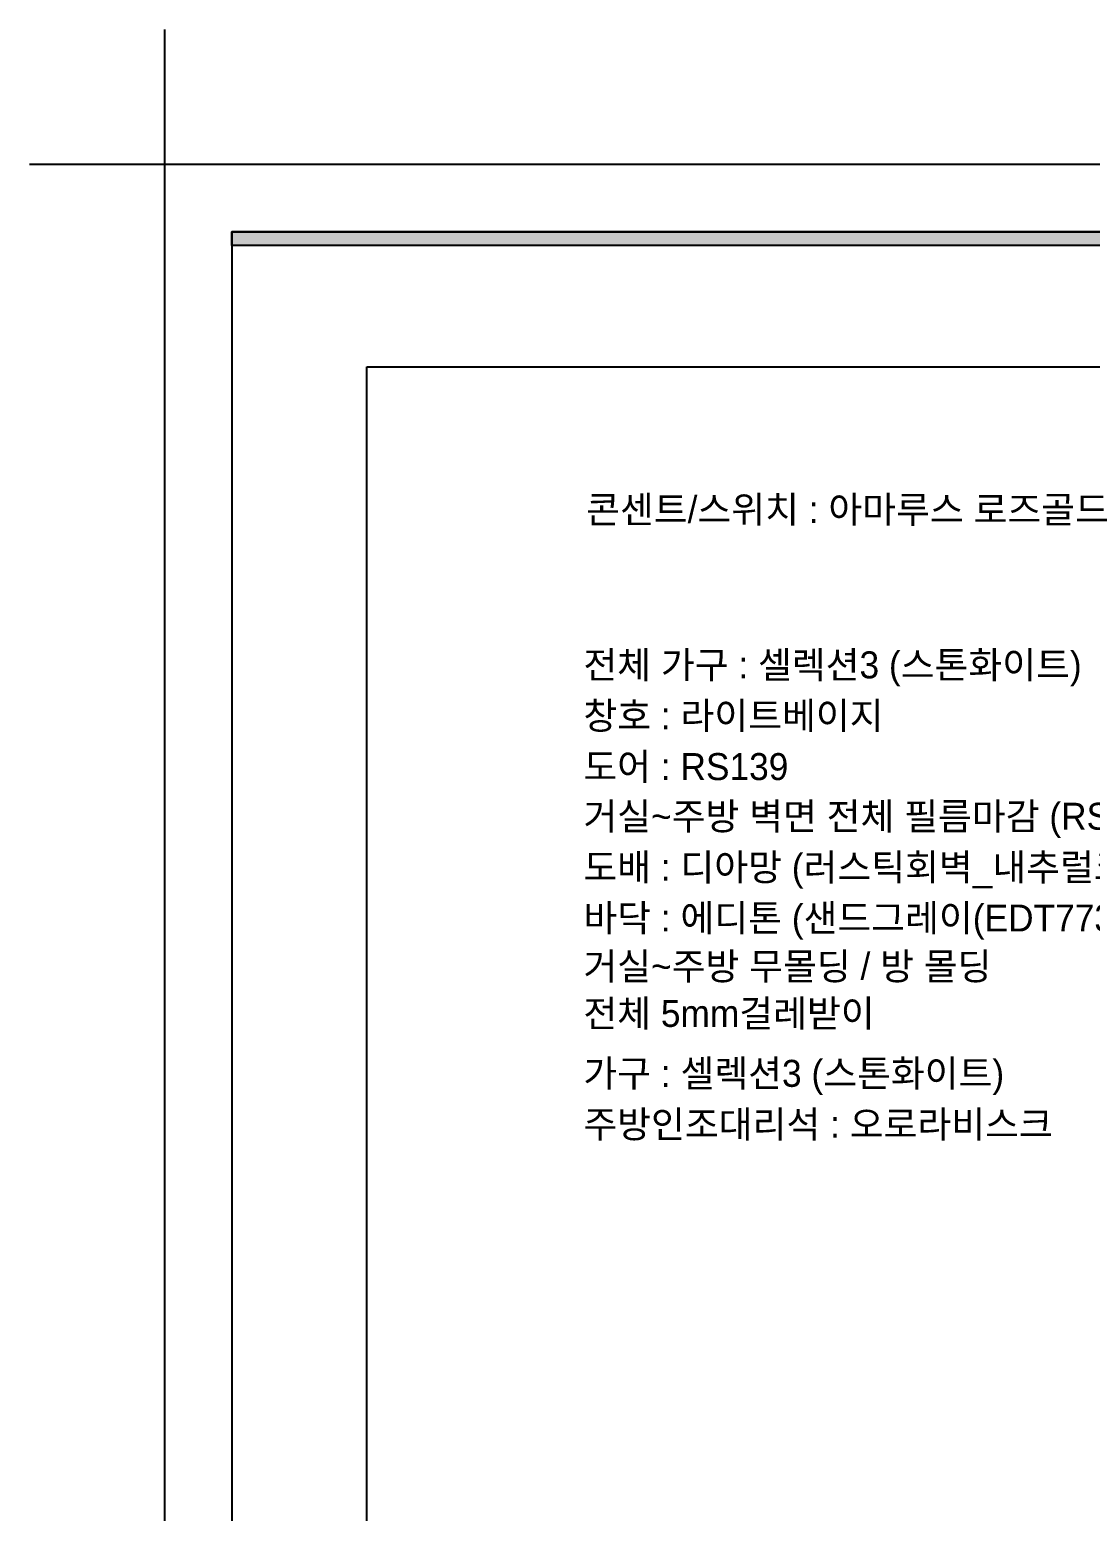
# Model space of a CAD drawing. Header units: millimetres. Extents: x 0 to 460316, y -63250 to 103204.
# Drawn here: x 182851 to 186784, y 50419 to 55914 of the extents above; entities that cross this region are included whole.
import ezdxf
from ezdxf.enums import TextEntityAlignment as Align

# ---------------------------------------------------------------- set-up
doc = ezdxf.new("R2010")
doc.units = ezdxf.units.MM
doc.header["$LTSCALE"] = 25
for name, color, linetype in [('F-SYM', 7, 'Continuous'), ('FORM(YOURNAME)-11', 1, 'Continuous'), ('설비', 140, 'Continuous')]:
    doc.layers.add(name, color=color, linetype=linetype)
doc.styles.add('YOURNAME', font='HY울릉도M.TTF')
doc.styles.add('코레일둥고', font='Korail_Round_Gothic_Medium.ttf')

# ---------------------------------------------------------------- blocks, each defined once
blk = doc.blocks.new('FORM-PLAN')
at = {"layer": 'FORM(YOURNAME)-11'}
h = blk.add_hatch(color=256, dxfattribs=at)
h.dxf.hatch_style = 1
h.paths.add_polyline_path([(-71444, 55115), (10556, 55115), (10556, 54915), (-71444, 54915)])
h.paths.add_polyline_path([(-71444, -2085), (10556, -2085), (10556, -2285), (-71444, -2285)])
at = {"layer": 'Defpoints', "color": 1}
blk.add_lwpolyline([(-72444, 58115), (-72444, 56115), (-74444, 56115)], dxfattribs=at)
at = {"layer": 'Defpoints', "color": 158}
for points in [[(-71444, -2285), (10556, -2285), (10556, 55115), (-71444, 55115)], [(-69444, 53115), (-64, 53115), (-64, 1215), (-69444, 1215)]]:
    blk.add_lwpolyline(points, close=True, dxfattribs=at)
at = {"layer": 'FORM(YOURNAME)-11', "color": 250}
blk.add_lwpolyline([(-72444, -3285), (11556, -3285), (11556, 56115), (-72444, 56115)], close=True, dxfattribs=at)
at = {"layer": 'FORM(YOURNAME)-11'}
blk.add_lwpolyline([(-71444, 55115), (10556, 55115), (10556, 54915), (-71444, 54915)], close=True, dxfattribs=at)
at = {"layer": 'FORM(YOURNAME)-11', "color": 3, "style": 'YOURNAME'}
for tag, height, p in [('1', 450, (9905, 18188)), ('2', 450, (9905, 17544)), ('3', 450, (9905, 16257)), ('4', 450, (9905, 14326)), ('5', 515, (9905, 12009)), ('6', 515, (9905, 9757)), ('7', 515, (9905, 7504)), ('8', 515, (9905, 5252)), ('9', 515, (9905, 2999)), ('10', 515, (5655, 811)), ('11', 515, (9905, 747)), ('12', 515, (5655, -1441)), ('13', 515, (9905, -1441))]:
    blk.add_attdef(tag, text='', height=height, dxfattribs=at).set_placement(p, align=Align.MIDDLE_RIGHT)

msp = doc.modelspace()

# ---------------------------------------------------------------- block references
at = {"layer": 'F-SYM', "xscale": 0.2500000000000001, "yscale": 0.2500000000000001, "zscale": 0.2500000000000001}
msp.add_blockref('FORM-PLAN', (201462.45, 41384.91), dxfattribs=at)

# ---------------------------------------------------------------- texts
at = {"layer": '설비', "color": 140, "style": '코레일둥고'}
for s, p in [('콘센트/스위치 : 아마루스 로즈골드', (184914.55, 54084.41)), ('전체 가구 : 셀렉션3 (스톤화이트)', (184904.38, 53508.26)), ('창호 : 라이트베이지', (184904.38, 53319.63)), ('도어 : RS139', (184904.38, 53131)), ('거실~주방 벽면 전체 필름마감 (RS139)', (184904.38, 52946.78)), ('도배 : 디아망 (러스틱회벽_내추럴크림 (PR033-02))', (184904.38, 52758.15)), ('바닥 : 에디톤 (샌드그레이(EDT7731))', (184904.38, 52569.52)), ('거실~주방 무몰딩 / 방 몰딩', (184904.38, 52390.57)), ('전체 5mm걸레받이', (184904.38, 52215.65)), ('가구 : 셀렉션3 (스톤화이트)', (184904.38, 51993.47)), ('주방인조대리석 : 오로라비스크', (184904.38, 51804.84))]:
    msp.add_text(s, height=100, dxfattribs=at).set_placement(p)

doc.saveas('drawing.dxf')
